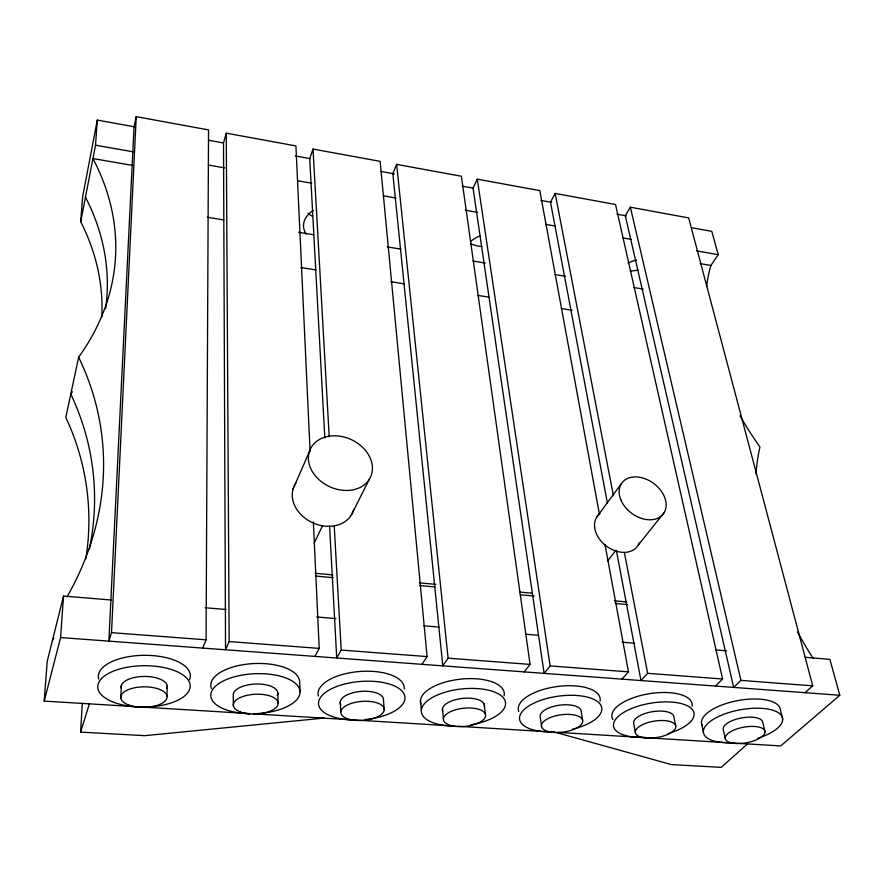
<?xml version="1.0" encoding="UTF-8"?>
<svg xmlns="http://www.w3.org/2000/svg" width="884" height="884" viewBox="0 0 884 884"><rect width="100%" height="100%" fill="white"/><g stroke="black" fill="none" stroke-linecap="round" stroke-linejoin="round"><path stroke-width="1.33" d="M202.657 648.082L206.083 639.828L208.536 129.904L136.224 116.655L134.036 126.743L108.876 641.132L111.517 632.657L136.224 116.655M166.988 695.984L167.22 685.686M120.799 698.459L121.362 685.409M323.743 718.117L144.81 735.665L80.588 732.129L82.3 703.332M249.332 713.587L44.2 701.1L60.587 637.563L63.526 596.07L111.682 600.048M101.759 317.135A374.496 257.255 1.8 0 0 80.72 221.729L95.505 145.197L97.284 120.091L135.274 126.965M44.2 701.1L47.239 661.265L63.526 596.07M80.72 221.729L82.61 196.889L97.284 120.091M133.351 165.54L92.93 158.545A395.513 262.283 3.4 0 1 78.654 357.158L65.814 417.403A430.386 321.146 -7.3 0 1 85.859 558.754M226.271 133.164L229.155 641.574L225.542 649.773L223.508 142.943L226.271 133.164L295.919 145.926L310.096 451.547M80.588 732.129L89.383 703.852M421.966 664.326L427.105 656.591L380.153 161.363L313.013 149.053L309.72 158.556L324.815 437.867M396.64 164.38L392.85 173.607L442.796 665.862L448.089 658.182L396.64 164.38L461.393 176.248L530.08 664.403L524.212 671.895M293.079 488.94L309.168 452.155M477.305 179.165L550.124 665.917L544.102 673.365L473.062 188.137L477.305 179.165L539.804 190.624L599.507 514.61M314.185 543.074L322.417 525.958M351.136 515.372L369.158 479.57A33.205 25.923 24.8 0 0 338.263 435.989A33.205 25.923 24.8 0 0 313.787 473.824A33.205 25.923 24.8 0 0 369.158 479.57M715.454 686.061L722.604 679L615.529 204.491L555.163 193.43L550.5 202.16L607.396 503.007M314.903 656.392L319.223 648.403L313.356 521.759M334.24 526.201L341.213 650.071L336.716 658.005L329.577 525.925M630.358 207.21L625.308 215.707L733.676 687.409L740.936 680.393L812.716 685.84L688.691 217.906L630.358 207.21L740.936 680.393M710.537 265.985L718.239 254.702L711.797 231.365L691.443 227.685M596.667 517.195L621.253 483.868M607.463 561.152L615.85 550.412M638.292 544.997L664.271 512.455M621.938 679.133L628.48 671.862L604.999 544.433M722.604 679L647.64 673.321L640.977 680.536L616.369 550.445M747.51 743.908L721.211 767.345L671.531 764.616L556.279 732.56M805.026 692.691L812.716 685.84M805.125 657.309L829.888 659.354L839.8 695.266L780.727 745.93L557.705 732.361M253.432 713.841L454.453 726.073M457.205 726.239L554.953 732.195M60.587 637.563L839.8 695.266M111.517 632.657L206.083 639.828M229.155 641.574L319.223 648.403M341.213 650.071L427.105 656.591M448.089 658.182L530.08 664.403M550.124 665.917L628.48 671.862M205.243 607.772L225.884 609.474M316.693 616.977L335.953 618.568M424.011 625.839L439.138 627.087M525.825 634.248L538.201 635.264M622.137 642.204L634.513 643.221M715.697 649.928L726.703 650.834M315.047 573.263L332.903 574.909M419.436 582.865L435.923 584.379M519.704 592.081L532.069 593.219M614.479 600.8L626.833 601.938M315.345 576.048L333.224 577.672M419.878 585.595L435.016 586.976M520.289 594.766L534.047 596.026M615.198 603.441L627.574 604.568M300.914 267.576L315.908 269.94M390.861 281.731L404.496 283.874M478.089 295.455L488.985 297.168M561.218 308.538L572.125 310.251M207.408 217.243L223.751 219.939M298.67 232.293L313.654 234.757M387.203 246.879L400.828 249.133M473.017 261.023L485.272 263.045M554.732 274.504L565.627 276.294M633.74 287.521L643.265 289.09M700.128 263.609L710.891 265.465A281.808 165.628 38.8 0 0 706.636 286.515M95.505 145.197L133.583 151.882M208.359 165.043L224.68 167.905M298.096 180.822L311.698 183.209M383.755 195.883L395.999 198.038M465.338 210.226L477.57 212.381M545.561 224.337L555.075 226.017M623.054 237.973L631.22 239.398M696.481 250.879L718.239 254.702M208.525 140.236L223.442 142.932M295.344 155.949L310.262 158.656M380.805 171.43L394.363 173.883M462.188 186.17L473.05 188.137M540.875 200.414L551.726 202.381M616.833 214.171L626.336 215.895M782.705 719.256L780.45 710.128A40.056 16.1 -10.4 0 0 737.09 700.725A40.056 16.1 -10.4 0 0 702.128 725.344M765.003 731.753A20.188 7.912 -10.3 0 0 734.803 729.687A20.188 7.912 -10.3 0 0 735.477 743.466A20.188 7.912 -10.3 0 0 765.003 731.753L762.804 722.559A20.1 7.978 -10.4 0 0 742.361 717.786A20.1 7.978 -10.4 0 0 723.178 729.156L725.2 738.35M701.509 723.322L703.443 732.438M675.752 726.04L673.873 716.681A20.387 8.376 -9.2 0 0 652.127 711.742A20.387 8.376 -9.2 0 0 633.673 723.432L635.375 732.792M555.163 193.43L613.419 495.736M624.391 552.666L647.64 673.321M582.611 720.084L581.086 710.537A20.73 8.785 -7.8 0 0 557.937 705.432A20.73 8.785 -7.8 0 0 540.301 717.454L541.66 726.991M484.189 704.128L485.338 713.852M442.442 708.846L443.414 718.593M420.486 700.327L421.359 710.018M384.197 709.775A21.78 9.514 -4.5 0 0 352.219 703.123A21.78 9.514 -4.5 0 0 351.036 719.709A21.78 9.514 -4.5 0 0 384.197 709.775L383.468 699.885A21.68 9.591 -4.5 0 0 359.434 691.553A21.68 9.591 -4.5 0 0 340.915 704.692M313.013 149.053L329.202 436.729M340.218 702.25L340.76 712.184M300.019 691.752L299.654 681.763A44.454 20.111 -2.5 0 0 251.178 663.74A44.454 20.111 -2.5 0 0 211.442 688.559M277.841 692.946L278.106 703.045M233.343 705.487L233.266 695.343A22.321 9.978 -2.6 0 1 257.575 684.006A22.321 9.978 -2.6 0 1 277.233 695.553M89.428 548.887A440.718 325.655 -6.4 0 0 70.786 394.043A382.606 259.31 2.5 0 0 72.377 391.767M53.836 638.204A440.718 325.655 -6.4 0 1 52.421 640.524M78.654 357.158A457.304 332.506 -5.2 0 1 67.007 596.921M85.472 197.143A382.606 259.31 2.5 0 1 105.627 308.759M740.019 415.8A281.808 165.628 38.8 0 0 759.942 446.961A319.135 194.8 44.2 0 0 756.008 473.934M813.214 658.458A319.135 194.8 44.2 0 1 797.401 631.85M639.32 542.787A25.072 18.442 37.2 0 1 606.557 546.213A25.072 18.442 37.2 0 1 599.882 513.615M353.788 509.228A32.111 25.647 24.6 0 1 312.715 522.787A32.111 25.647 24.6 0 1 295.952 482.885M121.241 688.117A23.106 10.343 -0.6 0 1 144.943 676.426A23.106 10.343 -0.6 0 1 166.943 688.371M98.688 679.067A46.001 20.84 -0.5 0 1 145.794 655.32A46.001 20.84 -0.5 0 1 189.541 679.686M249.686 713.686A44.653 19.956 -2.6 0 1 218.47 683.807A44.653 19.956 -2.6 0 1 294.372 682.525A44.653 19.956 -2.6 0 1 257.277 713.565M354.186 720.029A43.371 19.194 -4.5 0 1 326.417 691.752A43.371 19.194 -4.5 0 1 399.347 688.713A43.371 19.194 -4.5 0 1 365.202 719.565M318.461 696.073A43.183 19.337 -4.5 0 1 359.114 671.542A43.183 19.337 -4.5 0 1 404.176 688.912M442.807 711.211A21.161 9.194 -6.2 0 1 462.277 698.448A21.161 9.194 -6.2 0 1 484.432 706.515M455.039 726.096A42.321 18.387 -6.2 0 1 428.552 699.962A42.321 18.387 -6.2 0 1 498.664 694.017A42.321 18.387 -6.2 0 1 471.106 724.736M420.872 703.951A42.145 18.531 -6.2 0 1 461.371 679.067A42.145 18.531 -6.2 0 1 504.112 695.741M554.18 731.808A41.471 17.57 -7.8 0 1 525.207 708.581A41.471 17.57 -7.8 0 1 593.076 699.045A41.471 17.57 -7.8 0 1 572.423 729.245M518.753 711.432A41.294 17.713 -7.8 0 1 557.804 686.448A41.294 17.713 -7.8 0 1 600.059 701.1M732.703 742.715A40.211 15.956 -10.4 0 1 709.708 721.852A40.211 15.956 -10.4 0 1 773.644 710.504A40.211 15.956 -10.4 0 1 757.798 738.262M645.386 737.366A40.774 16.763 -9.2 0 1 619.22 715.576A40.774 16.763 -9.2 0 1 684.702 704.647A40.774 16.763 -9.2 0 1 668.227 733.565M612.932 719.576A40.609 16.895 -9.2 0 1 648.745 693.796A40.609 16.895 -9.2 0 1 692.084 706.239M306.273 234.116A27.824 19.603 -2.6 0 1 313.267 210.491M470.885 241.266A26.852 18.288 -9.2 0 1 479.935 235.884M481.868 246.503A26.498 18.398 -9.4 0 1 470.874 243.796M638.182 269.94A25.912 17.017 -14.3 0 1 630.325 271.012M628.049 263.045A26.244 16.907 -14 0 1 636.524 260.106M311.997 216.094A27.448 19.702 -2.5 0 1 308.063 213.221M620.822 499.78A25.868 18.553 36.7 0 0 661.121 516.168A25.868 18.553 36.7 0 0 646.005 479.095A25.868 18.553 36.7 0 0 620.822 499.78M113.881 702.349A46.211 20.686 -0.6 0 0 189.419 689.84A46.211 20.686 -0.6 0 0 128.71 667A46.211 20.686 -0.6 0 0 113.881 702.349M128.942 705.101A23.205 10.265 -0.7 0 0 166.722 698.658A23.205 10.265 -0.7 0 0 135.937 687.531A23.205 10.265 -0.7 0 0 128.942 705.101M240.315 711.907A22.42 9.901 -2.7 0 0 277.51 705.631A22.42 9.901 -2.7 0 0 249.321 694.89A22.42 9.901 -2.7 0 0 240.315 711.907M452.376 725.875A21.249 9.116 -6.2 0 0 485.57 716.217A21.249 9.116 -6.2 0 0 455.58 709.786A21.249 9.116 -6.2 0 0 452.376 725.875M549.351 731.786A20.818 8.707 -7.8 0 0 582.556 722.372A20.818 8.707 -7.8 0 0 554.401 716.162A20.818 8.707 -7.8 0 0 549.351 731.786M642.248 737.444A20.465 8.31 -9.2 0 0 675.42 728.272A20.465 8.31 -9.2 0 0 648.978 722.272A20.465 8.31 -9.2 0 0 642.248 737.444"/></g></svg>
